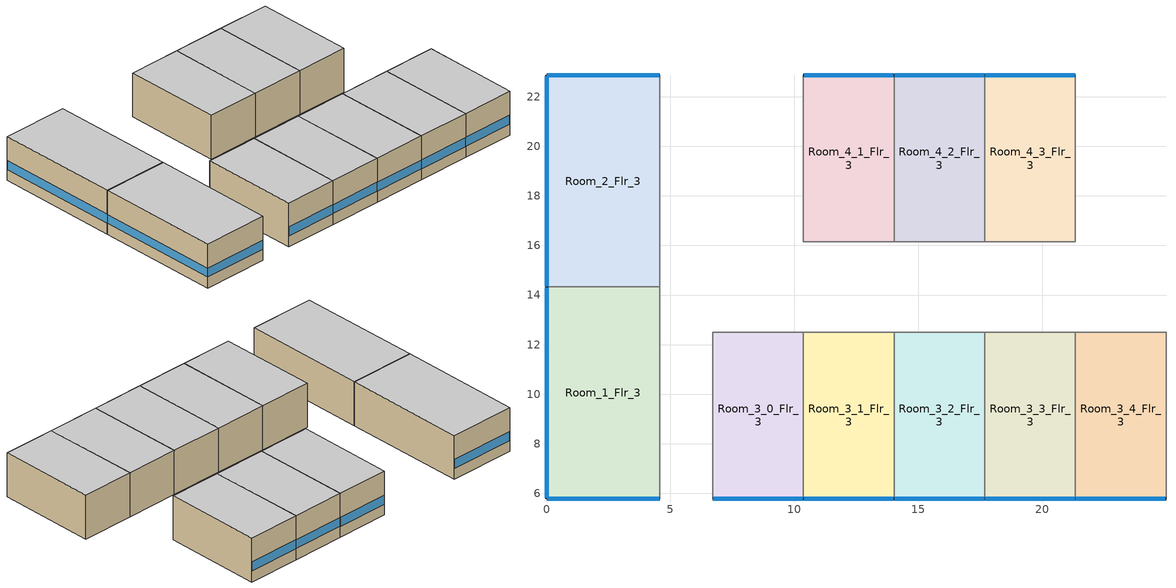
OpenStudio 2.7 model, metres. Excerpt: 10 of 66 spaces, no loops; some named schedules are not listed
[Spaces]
Room_1_Flr_3
 floor adiabatic (BTAP-Int-Wall): 4.57,14.33 4.57,5.79 0,5.79 0,14.33 z7.01
 wall outside: 0,14.33 0,5.79 4.57,5.79 z7.01:10.06
 wall to Corridor_Flr_3: 4.57,5.79 4.57,14.33 z7.01:10.06
 wall to Room_2_Flr_3: 4.57,14.33 0,14.33 z7.01:10.06
 window: 0.03,5.79 4.55,5.79 z7.77:8.39; 0,14.3 0,5.82 z7.77:8.38
 ceiling adiabatic (BTAP-Int-Wall): 4.57,5.79 4.57,14.33 0,14.33 0,5.79 z10.06
Room_2_Flr_3
 floor adiabatic (BTAP-Int-Wall): 4.57,22.86 4.57,14.33 0,14.33 0,22.86 z7.01
 wall outside: 4.57,22.86 0,22.86 0,14.33 z7.01:10.06
 wall to Corridor_Flr_3: 4.57,14.33 4.57,22.86 z7.01:10.06
 window: 4.55,22.86 0.03,22.86 z7.77:8.39; 0,22.83 0,14.35 z7.77:8.38
 ceiling adiabatic (BTAP-Int-Wall): 4.57,14.33 4.57,22.86 0,22.86 0,14.33 z10.06
Room_4_1_Flr_3
 floor adiabatic (BTAP-Int-Wall): 14.02,22.86 14.02,16.15 10.36,16.15 10.36,22.86 z7.01
 wall outside: 14.02,22.86 10.36,22.86 z7.01:10.06
 wall to Corridor_Flr_3: 10.36,22.86 10.36,16.15 14.02,16.15 z7.01:10.06
 wall to Room_4_2_Flr_3: 14.02,16.15 14.02,22.86 z7.01:10.06
 window: 14,22.86 10.39,22.86 z7.77:8.39
 ceiling adiabatic (BTAP-Int-Wall): 14.02,16.15 14.02,22.86 10.36,22.86 10.36,16.15 z10.06
Room_3_0_Flr_3
 floor adiabatic (BTAP-Int-Wall): 10.36,12.5 10.36,5.79 6.71,5.79 6.71,12.5 z7.01
 wall outside: 6.71,5.79 10.36,5.79 z7.01:10.06
 wall to Corridor_Flr_3: 10.36,12.5 6.71,12.5 6.71,5.79 z7.01:10.06
 wall to Room_3_1_Flr_3: 10.36,5.79 10.36,12.5 z7.01:10.06
 window: 6.73,5.79 10.34,5.79 z7.77:8.39
 ceiling adiabatic (BTAP-Int-Wall): 10.36,5.79 10.36,12.5 6.71,12.5 6.71,5.79 z10.06
Room_3_1_Flr_3
 floor adiabatic (BTAP-Int-Wall): 14.02,12.5 14.02,5.79 10.36,5.79 10.36,12.5 z7.01
 wall outside: 10.36,5.79 14.02,5.79 z7.01:10.06
 wall to Room_3_2_Flr_3: 14.02,5.79 14.02,12.5 z7.01:10.06
 wall to Corridor_Flr_3: 14.02,12.5 10.36,12.5 z7.01:10.06
 window: 10.39,5.79 13.99,5.79 z7.77:8.39
 ceiling adiabatic (BTAP-Int-Wall): 14.02,5.79 14.02,12.5 10.36,12.5 10.36,5.79 z10.06
Room_3_2_Flr_3
 floor adiabatic (BTAP-Int-Wall): 17.68,12.5 17.68,5.79 14.02,5.79 14.02,12.5 z7.01
 wall outside: 14.02,5.79 17.68,5.79 z7.01:10.06
 wall to Corridor_Flr_3: 17.68,12.5 14.02,12.5 z7.01:10.06
 wall to Room_3_3_Flr_3: 17.68,5.79 17.68,12.5 z7.01:10.06
 window: 14.05,5.79 17.65,5.79 z7.77:8.39
 ceiling adiabatic (BTAP-Int-Wall): 17.68,5.79 17.68,12.5 14.02,12.5 14.02,5.79 z10.06
Room_3_3_Flr_3
 floor adiabatic (BTAP-Int-Wall): 21.33,12.5 21.33,5.79 17.68,5.79 17.68,12.5 z7.01
 wall outside: 17.68,5.79 21.33,5.79 z7.01:10.06
 wall to Corridor_Flr_3: 21.33,12.5 17.68,12.5 z7.01:10.06
 wall to Room_3_4_Flr_3: 21.33,5.79 21.33,12.5 z7.01:10.06
 window: 17.7,5.79 21.31,5.79 z7.77:8.39
 ceiling adiabatic (BTAP-Int-Wall): 21.33,5.79 21.33,12.5 17.68,12.5 17.68,5.79 z10.06
Room_3_4_Flr_3
 floor adiabatic (BTAP-Int-Wall): 24.99,12.5 24.99,5.79 21.33,5.79 21.33,12.5 z7.01
 wall outside: 21.33,5.79 24.99,5.79 z7.01:10.06
 wall to Room_3_5_Flr_3: 24.99,5.79 24.99,12.5 z7.01:10.06
 wall to Corridor_Flr_3: 24.99,12.5 21.33,12.5 z7.01:10.06
 window: 21.36,5.79 24.97,5.79 z7.77:8.39
 ceiling adiabatic (BTAP-Int-Wall): 24.99,5.79 24.99,12.5 21.33,12.5 21.33,5.79 z10.06
Room_4_2_Flr_3
 floor adiabatic (BTAP-Int-Wall): 17.68,22.86 17.68,16.15 14.02,16.15 14.02,22.86 z7.01
 wall outside: 17.68,22.86 14.02,22.86 z7.01:10.06
 wall to Corridor_Flr_3: 14.02,16.15 17.68,16.15 z7.01:10.06
 wall to Room_4_3_Flr_3: 17.68,16.15 17.68,22.86 z7.01:10.06
 window: 17.65,22.86 14.05,22.86 z7.77:8.39
 ceiling adiabatic (BTAP-Int-Wall): 17.68,16.15 17.68,22.86 14.02,22.86 14.02,16.15 z10.06
Room_4_3_Flr_3
 floor adiabatic (BTAP-Int-Wall): 21.34,22.86 21.34,16.15 17.68,16.15 17.68,22.86 z7.01
 wall outside: 21.34,22.86 17.68,22.86 z7.01:10.06
 wall to Corridor_Flr_3: 17.68,16.15 21.34,16.15 z7.01:10.06
 wall to Room_4_4_Flr_3: 21.34,16.15 21.34,22.86 z7.01:10.06
 window: 21.31,22.86 17.7,22.86 z7.77:8.39
 ceiling adiabatic (BTAP-Int-Wall): 21.34,16.15 21.34,22.86 17.68,22.86 17.68,16.15 z10.06
[Site]
Kuujjuaq AP_QC_CAN: Latitude {deg}=58.1; Longitude {deg}=-68.417; Time Zone {hr}=-5; Elevation {m}=39.9; Terrain=City
[Building]
LargeHotel-CAN_QC_Kuujjuaq.AP.719060_CWEC2016.epw created: 2019-08-19 23:37:32 -0600: North Axis {deg}=0; Default Construction Set=BTAP-Mass at hdd = 8550.0; Standards Number of Stories=7; Standards Number of Above Ground Stories=6; Standards Building Type=NECB2017_LargeHotel
[Site:WaterMainsTemperature]
Calculation Method=Correlation; Annual Average Outdoor Air Temperature {C}=-3.825; Maximum Difference In Monthly Average Outdoor Air Temperatures {deltaC}=36
[Site:GroundTemperature:BuildingSurface]
19.527, 19.502, 19.536, 19.598, 20.002, 21.64, 22.225, 22.375, 21.449, 20.121, 19.802, 19.633
[SizingPeriod:DesignDay] Barometric Pressure {Pa}=100847; Sky Clearness=0; Rain Indicator=0; Snow Indicator=0; Day of Month=21; Daylight Saving Time Indicator=0; Humidity Indicating Type=Wetbulb; Dry-Bulb Temperature Range Modifier Type=DefaultMultipliers
Name | Maximum Dry-Bulb Temperature {C} | Daily Dry-Bulb Temperature Range {deltaC} | Humidity Indicating Conditions at Maximum Dry-Bulb | Wind Speed {m/s} | Wind Direction {deg} | Month | Day Type | Solar Model Indicator | ASHRAE Taub | ASHRAE Taud
Kuujjuaq AP Ann Htg 99.6% Condns DB | -36.2 | 0 | -36.2 | 2.2 | 220 | 1 | WinterDesignDay | ASHRAEClearSky
Kuujjuaq AP Ann Clg .4% Condns DB=>MWB | 24.1 | 10.3 | 16.2 | 4 | 210 | 7 | SummerDesignDay | ASHRAETau | 0.364 | 2.418
[Material:NoMass] Roughness=Smooth; Thermal Absorptance=0.9; Solar Absorptance=0.7
Name | Thermal Resistance {m2-K/W} | Visible Absorptance
Typical Carpet Pad | 0.21648 | 0.8
Typical Insulation 1 | 6.78179 | 0.7
Typical Insulation 2 | 5.19354 | 0.7
Typical Insulation 3 | 8.26445 | 0.7
Typical Carpet Pad 2 | 2.57255 | 0.8
Typical Carpet Pad 3 | 4.69593 | 0.8
Typical Insulation 4 | 0.714268 | 0.7
Typical Insulation 5 | 0.714286 | 0.7
[Material]
Name | Roughness | Thickness {m} | Conductivity {W/m-K} | Density {kg/m3} | Specific Heat {J/kg-K} | Thermal Absorptance | Solar Absorptance | Visible Absorptance
100mm Normalweight concrete floor | MediumSmooth | 0.1016 | 2.31 | 2322 | 832
G01 13mm gypsum board | Smooth | 0.0127 | 0.16 | 800 | 1090 | 0.9 | 0.7 | 0.5
G05 25mm wood | MediumSmooth | 0.0254 | 0.15 | 608 | 1630 | 0.9 | 0.5 | 0.5
4 in. Normalweight Concrete Floor | MediumRough | 0.1016 | 2.31 | 2322 | 832 | 0.9 | 0.7 | 0.7
1IN Stucco | Smooth | 0.0253 | 0.6918 | 1858 | 837 | 0.9 | 0.7 | 0.92
8IN CONCRETE HW RefBldg | Rough | 0.2032 | 1.311 | 2240 | 836.8 | 0.9 | 0.7 | 0.7
1/2IN Gypsum | Smooth | 0.0127 | 0.16 | 784.9 | 830 | 0.9 | 0.4 | 0.4
Metal Roof Surface; F08 Metal surface | Smooth | 0.0008 | 45.28 | 7824 | 500 | 0.9 | 0.7 | 0.7
6 in. Normalweight Concrete Floor | MediumRough | 0.1524 | 2.31 | 2322 | 832 | 0.9 | 0.7 | 0.7
[Construction]
BTAP-Int-Floor: 100mm Normalweight concrete floor, Typical Carpet Pad
BTAP-Int-Wall: G01 13mm gypsum board, G01 13mm gypsum board
BTAP-Int-Ceiling: Typical Carpet Pad, 100mm Normalweight concrete floor
BTAP-Ext-DaylightDiffuser: SimpleGlazing
BTAP-Int-Door: G05 25mm wood
BTAP-Ext-Floor-Mass:U-0.142: Typical Insulation 1, 4 in. Normalweight Concrete Floor, Typical Carpet Pad
BTAP-Ext-Wall-Mass:U-0.183: 1IN Stucco, 8IN CONCRETE HW RefBldg, Typical Insulation 2, 1/2IN Gypsum
BTAP-Ext-Roof-Metal:U-0.12099999999999998: Metal Roof Surface, Typical Insulation 3
BTAP-Grnd-Floor-Mass:U-0.379: 6 in. Normalweight Concrete Floor, Typical Carpet Pad 2
BTAP-Grnd-Roof-Mass:U-0.21: 6 in. Normalweight Concrete Floor, Typical Carpet Pad 3
BTAP-Ext-Door:U-1.4: F08 Metal surface, Typical Insulation 4
BTAP-Ext-OverHeadDoor:U-1.4: Typical Insulation 5
BTAP-Ext-DaylightDiffuser:U=0.140 SHGC=0.600: SimpleGlazing:U=0.140 SHGC=0.600
[DefaultConstructionSet]
BTAP-Mass at hdd = 8550.0: Default Exterior Surface Constructions=BTAP-Mass at hdd = 8550.0; Default Interior Surface Constructions=Default Surface Constructions 2; Default Ground Contact Surface Constructions=BTAP-Mass at hdd = 8550.0 1; Default Exterior SubSurface Constructions=BTAP-Mass at hdd = 8550.0; Default Interior SubSurface Constructions=Default Sub Surface Constructions 2; Interior Partition Construction=BTAP-Int-Door
[DefaultSurfaceConstructions]
Name | Floor Construction | Wall Construction | Roof Ceiling Construction
Default Surface Constructions 2 | BTAP-Int-Floor | BTAP-Int-Wall | BTAP-Int-Ceiling
BTAP-Mass at hdd = 8550.0 | BTAP-Ext-Floor-Mass:U-0.142 | BTAP-Ext-Wall-Mass:U-0.183 | BTAP-Ext-Roof-Metal:U-0.12099999999999998
BTAP-Mass at hdd = 8550.0 1 | BTAP-Grnd-Floor-Mass:U-0.379 | BTAP-Grnd-Roof-Mass:U-0.21 | BTAP-Grnd-Roof-Mass:U-0.21
[DefaultSubSurfaceConstructions]
Name | Fixed Window Construction | Operable Window Construction | Door Construction | Glass Door Construction | Overhead Door Construction | Skylight Construction | Tubular Daylight Dome Construction | Tubular Daylight Diffuser Construction
Default Sub Surface Constructions 2 | BTAP-Ext-DaylightDiffuser | BTAP-Ext-DaylightDiffuser | BTAP-Int-Door
BTAP-Mass at hdd = 8550.0 | BTAP-Ext-DaylightDiffuser:U=0.140 SHGC=0.600 | BTAP-Ext-DaylightDiffuser:U=0.140 SHGC=0.600 | BTAP-Ext-Door:U-1.4 | BTAP-Ext-DaylightDiffuser:U=0.140 SHGC=0.600 | BTAP-Ext-OverHeadDoor:U-1.4 | BTAP-Ext-DaylightDiffuser:U=0.140 SHGC=0.600 | BTAP-Ext-DaylightDiffuser:U=0.140 SHGC=0.600 | BTAP-Ext-DaylightDiffuser:U=0.140 SHGC=0.600
[WindowMaterial:SimpleGlazingSystem] Solar Heat Gain Coefficient=0.6; Visible Transmittance=0.21
Name | U-Factor {W/m2-K}
SimpleGlazing | 2.2
SimpleGlazing:U=0.140 SHGC=0.600 | 1.4
[Space] Space Type=Space Function Guest room; Building Story=Building Story 3
Name | Thermal Zone | Part of Total Floor Area
Room_1_Flr_3 | Sp-Room_1_Flr_3 Sys-1 Flr-3 Sch-F HPlcmt-west ZN | Yes
Room_4_1_Flr_3 | Sp-Room_4_1_Flr_3 Sys-1 Flr-3 Sch-F HPlcmt-north ZN | Yes
Room_2_Flr_3 | Sp-Room_2_Flr_3 Sys-1 Flr-3 Sch-F HPlcmt-west ZN | Yes
Room_3_0_Flr_3 | Sp-Room_3_0_Flr_3 Sys-1 Flr-3 Sch-F HPlcmt-south ZN | Yes
Room_3_1_Flr_3 | Sp-Room_3_1_Flr_3 Sys-1 Flr-3 Sch-F HPlcmt-south ZN
Room_3_2_Flr_3 | Sp-Room_3_2_Flr_3 Sys-1 Flr-3 Sch-F HPlcmt-south ZN
Room_3_3_Flr_3 | Sp-Room_3_3_Flr_3 Sys-1 Flr-3 Sch-F HPlcmt-south ZN
Room_3_4_Flr_3 | Sp-Room_3_4_Flr_3 Sys-1 Flr-3 Sch-F HPlcmt-south ZN
Room_4_2_Flr_3 | Sp-Room_4_2_Flr_3 Sys-1 Flr-3 Sch-F HPlcmt-north ZN
Room_4_3_Flr_3 | Sp-Room_4_3_Flr_3 Sys-1 Flr-3 Sch-F HPlcmt-north ZN
[BuildingStory]
Building Story 3: Nominal Z Coordinate {m}=7.008
[SpaceType]
Space Function Guest room: Default Schedule Set=Space Function Guest room Schedule Set; Design Specification Outdoor Air Object=Space Function Guest room Ventilation; Standards Building Type=Space Function; Standards Space Type=Guest room
[People:Definition]
Space Function Guest room People Definition: Number of People Calculation Method=People/Area; People per Space Floor Area {person/m2}=0.0400145; Fraction Radiant=0.3
[People]
Space Function Guest room People: People Definition=Space Function Guest room People Definition; Space or SpaceType=Space Function Guest room; Work Efficiency Schedule=Work Efficiency Schedule; Clothing Insulation Schedule=Clothing Schedule; Air Velocity Schedule=Air Velocity Schedule; Multiplier=1
[Lights:Definition]
Space Function Guest room Lights Definition: Design Level Calculation Method=Watts/Area; Watts per Space Floor Area {W/m2}=8.29993; Fraction Radiant=0.5; Fraction Visible=0.2
[Lights]
Space Function Guest room Lights: Lights Definition=Space Function Guest room Lights Definition; Space or SpaceType=Space Function Guest room; Fraction Replaceable=1
[DesignSpecification:OutdoorAir]
Space Function Guest room Ventilation: Outdoor Air Method=Sum; Outdoor Air Flow per Person {m3/s-person}=0; Outdoor Air Flow per Floor Area {m3/s-m2}=0.0005588; Outdoor Air Flow Rate {m3/s}=0; Outdoor Air Flow Air Changes per Hour {1/hr}=0
[DefaultScheduleSet]
Space Function Guest room Schedule Set: Number of People Schedule=NECB-F-Occupancy; People Activity Level Schedule=NECB-Activity; Lighting Schedule=NECB-F-Lighting; Electric Equipment Schedule=NECB-F-Electric-Equipment; Infiltration Schedule=Always On
[ThermostatSetpoint:DualSetpoint] Heating Setpoint Temperature Schedule=NECB-F-Thermostat Setpoint-Heating; Cooling Setpoint Temperature Schedule=NECB-F-Thermostat Setpoint-Cooling
Space Function Guest room Thermostat 64; Space Function Guest room Thermostat 65; Space Function Guest room Thermostat 66; Space Function Guest room Thermostat 75; Space Function Guest room Thermostat 76; Space Function Guest room Thermostat 77; Space Function Guest room Thermostat 87; Space Function Guest room Thermostat 88; Space Function Guest room Thermostat 89; Space Function Guest room Thermostat 90
[ElectricEquipment:Definition]
Space Function Guest room Elec Equip Definition: Design Level Calculation Method=Watts/Area; Watts per Space Floor Area {W/m2}=2.50091; Fraction Radiant=0.5
[ElectricEquipment]
Space Function Guest room Elec Equip: Electric Equipment Definition=Space Function Guest room Elec Equip Definition; Space or SpaceType=Space Function Guest room
[SpaceInfiltration:DesignFlowRate] Schedule=Always On Discrete; Design Flow Rate Calculation Method=Flow/ExteriorArea; Flow per Exterior Surface Area {m3/s-m2}=0.00025; Constant Term Coefficient=0; Temperature Term Coefficient=0; Velocity Term Coefficient=0.224; Velocity Squared Term Coefficient=0
Name | Space or SpaceType
Room_1_Flr_3 Infiltration | Room_1_Flr_3
Room_2_Flr_3 Infiltration | Room_2_Flr_3
Room_3_0_Flr_3 Infiltration | Room_3_0_Flr_3
Room_3_1_Flr_3 Infiltration | Room_3_1_Flr_3
Room_3_2_Flr_3 Infiltration | Room_3_2_Flr_3
Room_3_3_Flr_3 Infiltration | Room_3_3_Flr_3
Room_3_4_Flr_3 Infiltration | Room_3_4_Flr_3
Room_4_1_Flr_3 Infiltration | Room_4_1_Flr_3
Room_4_2_Flr_3 Infiltration | Room_4_2_Flr_3
Room_4_3_Flr_3 Infiltration | Room_4_3_Flr_3
[ThermalZone] Multiplier=4; Use Ideal Air Loads=No
Name | Thermostat
Sp-Room_4_1_Flr_3 Sys-1 Flr-3 Sch-F HPlcmt-north ZN | Space Function Guest room Thermostat 64
Sp-Room_4_2_Flr_3 Sys-1 Flr-3 Sch-F HPlcmt-north ZN | Space Function Guest room Thermostat 65
Sp-Room_4_3_Flr_3 Sys-1 Flr-3 Sch-F HPlcmt-north ZN | Space Function Guest room Thermostat 66
Sp-Room_1_Flr_3 Sys-1 Flr-3 Sch-F HPlcmt-west ZN | Space Function Guest room Thermostat 75
Sp-Room_2_Flr_3 Sys-1 Flr-3 Sch-F HPlcmt-west ZN | Space Function Guest room Thermostat 76
Sp-Room_3_0_Flr_3 Sys-1 Flr-3 Sch-F HPlcmt-south ZN | Space Function Guest room Thermostat 77
Sp-Room_3_1_Flr_3 Sys-1 Flr-3 Sch-F HPlcmt-south ZN | Space Function Guest room Thermostat 87
Sp-Room_3_2_Flr_3 Sys-1 Flr-3 Sch-F HPlcmt-south ZN | Space Function Guest room Thermostat 88
Sp-Room_3_3_Flr_3 Sys-1 Flr-3 Sch-F HPlcmt-south ZN | Space Function Guest room Thermostat 89
Sp-Room_3_4_Flr_3 Sys-1 Flr-3 Sch-F HPlcmt-south ZN | Space Function Guest room Thermostat 90
[EnergyManagementSystem:Actuator] Actuated Component Type=Schedule:Year; Actuated Component Control Type=Schedule Value
Name | Actuated Component
Sys6VAVwithReheat1HtgSch0 | NECB-C-Thermostat Setpoint-Heating
Sys6VAVwithReheat1ClgSch0 | NECB-C-Thermostat Setpoint-Cooling
Sys6VAVwithReheat1HtgSch1 | NECB-H-Thermostat Setpoint-Heating
Sys6VAVwithReheat1ClgSch1 | NECB-H-Thermostat Setpoint-Cooling
Sys6VAVwithReheat1HtgSch2 | NECB-E-Thermostat Setpoint-Heating
Sys6VAVwithReheat1ClgSch2 | NECB-E-Thermostat Setpoint-Cooling
Sys6VAVwithReheat1HtgSch3 | NECB-A-Thermostat Setpoint-Heating
Sys6VAVwithReheat1ClgSch3 | NECB-A-Thermostat Setpoint-Cooling
[EnergyManagementSystem:Program]
Sys6VAVwithReheat1OptimumStartProg0: IF DaylightSavings==0 && DayOfWeek>1 && Hour==5 && OAT<23.9 && OAT>1.7; SET Sys6VAVwithReheat1ClgSch0 = 29.4; SET Sys6VAVwithReheat1HtgSch0 = 15.6; ELSEIF DaylightSavings==0 && DayOfWeek==1 && Hour==7 && OAT<23.9 && OAT>1.7; SET Sys6VAVwithReheat1ClgSch0 = 29.4; SET Sys6VAVwithReheat1HtgSch0 = 15.6; ELSEIF DaylightSavings==1 && DayOfWeek>1 && Hour==4 && OAT<23.9 && OAT>1.7; SET Sys6VAVwithReheat1ClgSch0 = 29.4; SET Sys6VAVwithReheat1HtgSch0 = 15.6; ELSEIF DaylightSavings==1 && DayOfWeek==1 && Hour==6 && OAT<23.9 && OAT>1.7; SET Sys6VAVwithReheat1ClgSch0 = 29.4; SET Sys6VAVwithReheat1HtgSch0 = 15.6; ELSE; SET Sys6VAVwithReheat1ClgSch0 = NULL; SET Sys6VAVwithReheat1HtgSch0 = NULL; ENDIF
Sys6VAVwithReheat1OptimumStartProg1: IF DaylightSavings==0 && DayOfWeek>1 && Hour==5 && OAT<23.9 && OAT>1.7; SET Sys6VAVwithReheat1ClgSch1 = 29.4; SET Sys6VAVwithReheat1HtgSch1 = 15.6; ELSEIF DaylightSavings==0 && DayOfWeek==1 && Hour==7 && OAT<23.9 && OAT>1.7; SET Sys6VAVwithReheat1ClgSch1 = 29.4; SET Sys6VAVwithReheat1HtgSch1 = 15.6; ELSEIF DaylightSavings==1 && DayOfWeek>1 && Hour==4 && OAT<23.9 && OAT>1.7; SET Sys6VAVwithReheat1ClgSch1 = 29.4; SET Sys6VAVwithReheat1HtgSch1 = 15.6; ELSEIF DaylightSavings==1 && DayOfWeek==1 && Hour==6 && OAT<23.9 && OAT>1.7; SET Sys6VAVwithReheat1ClgSch1 = 29.4; SET Sys6VAVwithReheat1HtgSch1 = 15.6; ELSE; SET Sys6VAVwithReheat1ClgSch1 = NULL; SET Sys6VAVwithReheat1HtgSch1 = NULL; ENDIF
Sys6VAVwithReheat1OptimumStartProg2: IF DaylightSavings==0 && DayOfWeek>1 && Hour==5 && OAT<23.9 && OAT>1.7; SET Sys6VAVwithReheat1ClgSch2 = 29.4; SET Sys6VAVwithReheat1HtgSch2 = 15.6; ELSEIF DaylightSavings==0 && DayOfWeek==1 && Hour==7 && OAT<23.9 && OAT>1.7; SET Sys6VAVwithReheat1ClgSch2 = 29.4; SET Sys6VAVwithReheat1HtgSch2 = 15.6; ELSEIF DaylightSavings==1 && DayOfWeek>1 && Hour==4 && OAT<23.9 && OAT>1.7; SET Sys6VAVwithReheat1ClgSch2 = 29.4; SET Sys6VAVwithReheat1HtgSch2 = 15.6; ELSEIF DaylightSavings==1 && DayOfWeek==1 && Hour==6 && OAT<23.9 && OAT>1.7; SET Sys6VAVwithReheat1ClgSch2 = 29.4; SET Sys6VAVwithReheat1HtgSch2 = 15.6; ELSE; SET Sys6VAVwithReheat1ClgSch2 = NULL; SET Sys6VAVwithReheat1HtgSch2 = NULL; ENDIF
Sys6VAVwithReheat1OptimumStartProg3: IF DaylightSavings==0 && DayOfWeek>1 && Hour==5 && OAT<23.9 && OAT>1.7; SET Sys6VAVwithReheat1ClgSch3 = 29.4; SET Sys6VAVwithReheat1HtgSch3 = 15.6; ELSEIF DaylightSavings==0 && DayOfWeek==1 && Hour==7 && OAT<23.9 && OAT>1.7; SET Sys6VAVwithReheat1ClgSch3 = 29.4; SET Sys6VAVwithReheat1HtgSch3 = 15.6; ELSEIF DaylightSavings==1 && DayOfWeek>1 && Hour==4 && OAT<23.9 && OAT>1.7; SET Sys6VAVwithReheat1ClgSch3 = 29.4; SET Sys6VAVwithReheat1HtgSch3 = 15.6; ELSEIF DaylightSavings==1 && DayOfWeek==1 && Hour==6 && OAT<23.9 && OAT>1.7; SET Sys6VAVwithReheat1ClgSch3 = 29.4; SET Sys6VAVwithReheat1HtgSch3 = 15.6; ELSE; SET Sys6VAVwithReheat1ClgSch3 = NULL; SET Sys6VAVwithReheat1HtgSch3 = NULL; ENDIF
[EnergyManagementSystem:ProgramCallingManager]
Sys6VAVwithReheat1OptimumStartCallingManager0: BeginTimestepBeforePredictor; Sys6VAVwithReheat1OptimumStartProg0
Sys6VAVwithReheat1OptimumStartCallingManager1: BeginTimestepBeforePredictor; Sys6VAVwithReheat1OptimumStartProg1
Sys6VAVwithReheat1OptimumStartCallingManager2: BeginTimestepBeforePredictor; Sys6VAVwithReheat1OptimumStartProg2
Sys6VAVwithReheat1OptimumStartCallingManager3: BeginTimestepBeforePredictor; Sys6VAVwithReheat1OptimumStartProg3
[Schedule:Ruleset]
Clothing Schedule: Default Day Schedule=Clothing Schedule Default Winter Clothes
Air Velocity Schedule: Default Day Schedule=Air Velocity Schedule Default
Work Efficiency Schedule: Default Day Schedule=Work Efficiency Schedule Default
NECB-Activity: Default Day Schedule=NECB-Activity Default; Summer Design Day Schedule=NECB-Activity Summer Design Day; Winter Design Day Schedule=NECB-Activity Winter Design Day
Always On: Default Day Schedule=Always On Default
NECB-E-Thermostat Setpoint-Heating: Default Day Schedule=NECB-E-Thermostat Setpoint-Heating Default
NECB-E-Thermostat Setpoint-Cooling: Default Day Schedule=NECB-E-Thermostat Setpoint-Cooling Default
NECB-F-Occupancy: Default Day Schedule=NECB-F-Occupancy Default
NECB-F-Lighting: Default Day Schedule=NECB-F-Lighting Default
NECB-F-Electric-Equipment: Default Day Schedule=NECB-F-Electric-Equipment Default
NECB-F-Thermostat Setpoint-Heating: Default Day Schedule=NECB-F-Thermostat Setpoint-Heating Default
NECB-F-Thermostat Setpoint-Cooling: Default Day Schedule=NECB-F-Thermostat Setpoint-Cooling Default
NECB-C-Thermostat Setpoint-Heating: Default Day Schedule=NECB-C-Thermostat Setpoint-Heating Default
NECB-C-Thermostat Setpoint-Cooling: Default Day Schedule=NECB-C-Thermostat Setpoint-Cooling Default
NECB-H-Thermostat Setpoint-Heating: Default Day Schedule=NECB-H-Thermostat Setpoint-Heating Default
NECB-H-Thermostat Setpoint-Cooling: Default Day Schedule=NECB-H-Thermostat Setpoint-Cooling Default
NECB-A-Thermostat Setpoint-Heating: Default Day Schedule=NECB-A-Thermostat Setpoint-Heating Default
NECB-A-Thermostat Setpoint-Cooling: Default Day Schedule=NECB-A-Thermostat Setpoint-Cooling Default
[Schedule:Day]
NECB-F-Thermostat Setpoint-Heating Default: 1, 0, 22, 7, 0, 18, 8, 0, 20, 24, 0, 22
NECB-F-Thermostat Setpoint-Cooling Default: 24, 0, 24
[Schedule:Rule] Date Specification Type=DateRange; Start Month=1; Start Day=1; End Month=12; End Day=31
Name | Schedule Ruleset | Rule Order | Day Schedule | Apply Monday | Apply Tuesday | Apply Wednesday | Apply Thursday | Apply Friday | Apply Saturday | Apply Sunday
Schedule Rule 44 | NECB-F-Thermostat Setpoint-Heating | 2 | NECB-F-Thermostat Setpoint-Heating Default|Wkdy Day | Yes | Yes | Yes | Yes | Yes
Schedule Rule 45 | NECB-F-Thermostat Setpoint-Heating | 1 | NECB-F-Thermostat Setpoint-Heating Sat Day |  |  |  |  |  | Yes
Schedule Rule 46 | NECB-F-Thermostat Setpoint-Heating | 0 | NECB-F-Thermostat Setpoint-Heating Sun|Hol Day |  |  |  |  |  |  | Yes
Schedule Rule 47 | NECB-F-Thermostat Setpoint-Cooling | 2 | NECB-F-Thermostat Setpoint-Cooling Default|Wkdy Day | Yes | Yes | Yes | Yes | Yes
Schedule Rule 48 | NECB-F-Thermostat Setpoint-Cooling | 1 | NECB-F-Thermostat Setpoint-Cooling Sat Day |  |  |  |  |  | Yes
Schedule Rule 49 | NECB-F-Thermostat Setpoint-Cooling | 0 | NECB-F-Thermostat Setpoint-Cooling Sun|Hol Day |  |  |  |  |  |  | Yes
[Schedule:Constant]
Always On Discrete: Value=1
